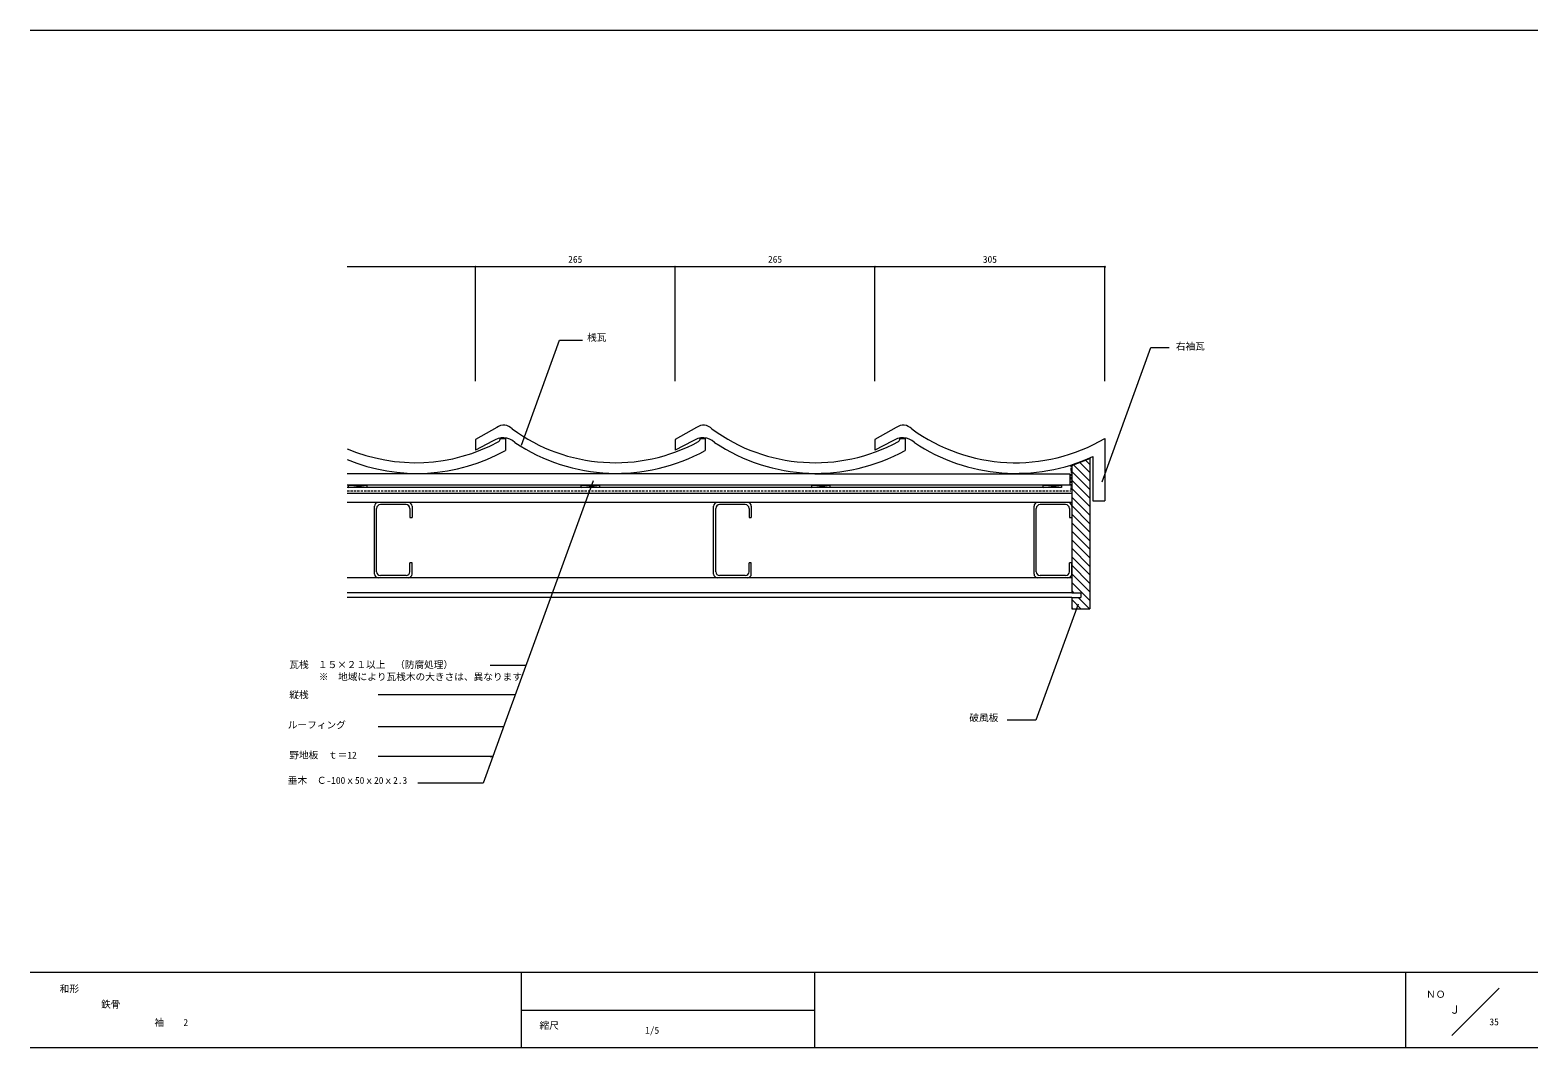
# Model space of a CAD drawing. Units: millimetres, scale not verified, with parts at other scales. Extents: x -203 to 197, y -138 to 132.
import ezdxf
from ezdxf.enums import TextEntityAlignment as Align

# ---------------------------------------------------------------- set-up
doc = ezdxf.new("R2010")
doc.units = ezdxf.units.MM
doc.header["$LTSCALE"] = 0.5
doc.header["$PDMODE"] = 32
doc.header["$PDSIZE"] = 0.25
doc.linetypes.add('DASHED1', pattern=[1.8, 1.2, -0.6])
for name, color, linetype, lineweight in [('0-0', 5, 'Continuous', 18), ('1-0', 3, 'Continuous', 18), ('1-1', 7, 'Continuous', 18), ('1-2', 7, 'Continuous', 18)]:
    doc.layers.add(name, color=color, linetype=linetype, lineweight=lineweight)
doc.styles.add('ＭＳ ゴシック', font='')
doc.styles.get('ＭＳ ゴシック').set_extended_font_data('MS Gothic')

msp = doc.modelspace()

# ---------------------------------------------------------------- linework, layer by layer
at = {"layer": '0-0'}
for p, q in [((-203.2432, 131.6351), (196.7568, 131.6351)), ((196.7568, -118.3649), (-203.2433, -118.3649)), ((-72.973, -118.3649), (-72.973, -138.3649)), ((4.8649, -118.3649), (4.8649, -138.3649)), ((161.7568, -138.3649), (161.7568, -118.3649)), ((186.4865, -122.5541), (173.9189, -135.1216)), ((-72.973, -128.3649), (4.8649, -128.3649)), ((196.7568, -138.3649), (-203.2432, -138.3649))]:
    msp.add_line(p, q, dxfattribs=at)
at = {"layer": '1-0'}
for p, q in [((-79.4444, 26.2151), (-85.1161, 22.9902)), ((-26.4444, 26.2152), (-32.1161, 22.9902)), ((-85.1161, 22.9902), (-85.1161, 20.1902)), ((-80.5436, 22.5589), (-85.1161, 20.1902)), ((-32.1161, 22.9902), (-32.1161, 20.1902)), ((-27.5436, 22.5589), (-32.1161, 20.1902)), ((-25.5055, 23.333), (-24.116, 23.333)), ((-24.116, 23.333), (-24.116, 20.1517)), ((25.4564, 22.5589), (20.8839, 20.1902)), ((27.4945, 23.3329), (28.884, 23.3329)), ((28.884, 23.3329), (28.884, 20.1517)), ((28.884, 23.3329), (28.884, 20.1517)), ((81.884, 23.3329), (81.884, 20.1517)), ((78.684, 18.5271), (78.684, 6.733)), ((78.684, 6.733), (81.884, 6.733))]:
    msp.add_line(p, q, dxfattribs=at)
for points in [[(26.5555, 26.2152), (20.8839, 22.9902), (20.8839, 20.1902)], [(-78.5055, 23.333), (-77.116, 23.333), (-77.116, 20.1517)], [(81.884, 23.3329), (81.884, 20.1517), (81.884, 6.733)]]:
    msp.add_lwpolyline(points, dxfattribs=at)
for centre, radius, start, end in [((-77.6045, 23.7667), 3.0627, 42.69055, 126.92076), ((-47.9833, 63.1551), 46.2741, 233.73813, 298.51938), ((-24.6045, 23.7667), 3.0627, 42.69055, 126.92076), ((5.0167, 63.1551), 46.2741, 233.73813, 298.51938), ((28.3954, 23.7667), 3.0627, 42.69055, 126.92076), ((58.1763, 63.5906), 46.7198, 233.89616, 300.49382), ((-100.9834, 63.1551), 46.2741, 246.89369, 298.51938), ((-100.6764, 62.5944), 48.5435, 247.64067, 299.03502), ((-77.7913, 18.8403), 4.6263, 47.12305, 126.50717), ((-79.5454, 23.3036), 1.0402, 309.08185, 1.61447), ((-47.6764, 62.5944), 48.5435, 236.25316, 299.03502), ((-24.7913, 18.8403), 4.6263, 47.12305, 126.50717), ((-26.5454, 23.3036), 1.0402, 309.08185, 1.61447), ((5.3236, 62.5944), 48.5435, 236.25316, 299.03502), ((28.2087, 18.8403), 4.6263, 47.12305, 126.50717), ((26.4546, 23.3036), 1.0402, 309.08185, 1.61447), ((58.3236, 62.5944), 48.5435, 236.25316, 294.79837)]:
    msp.add_arc(centre, radius, start, end, dxfattribs=at)
at = {"layer": '1-1'}
for p, q in [((73.084, 16.1072), (77.884, 17.9603)), ((76.737, 17.5175), (77.884, 16.4135)), ((4.96, 13.8894), (-119.1431, 13.8894)), ((70.3488, 10.2894), (-119.1431, 10.2894)), ((73.084, 8.7492), (-119.1431, 8.7492)), ((-118.762, 10.2896), (-113.9619, 10.8896)), ((-57.012, 10.2896), (-52.212, 10.8896)), ((4.1118, 10.2896), (8.9119, 10.8896)), ((65.5487, 10.2896), (70.3488, 10.8896))]:
    msp.add_line(p, q, dxfattribs=at)
at = {"layer": '1-1', "color": 3, "linetype": 'DASHED1'}
for p in [(72.9091, 14.7969), (-119.1431, 9.4536)]:
    msp.add_line(p, (72.8921, 9.4536), dxfattribs=at)
msp.add_lwpolyline([(72.9091, 14.7969), (72.9091, 16.1543), (78.1157, 18.1514)], dxfattribs=at)
at = {"layer": '1-1'}
msp.add_lwpolyline([(4.96, 13.8894), (72.601, 13.8894), (72.601, 10.8894), (-119.1431, 10.8894)], dxfattribs=at)
for points in [[(-118.762, 10.2896), (-118.762, 10.8896), (-113.9619, 10.8896), (-113.9619, 10.2896)], [(-57.012, 10.2896), (-57.012, 10.8896), (-52.212, 10.8896), (-52.212, 10.2896)], [(4.1118, 10.2896), (4.1118, 10.8896), (8.9119, 10.8896), (8.9119, 10.2896)], [(65.5487, 10.2896), (65.5487, 10.8896), (70.3488, 10.8896), (70.3488, 10.2896)]]:
    msp.add_lwpolyline(points, close=True, dxfattribs=at)
at = {"layer": '1-2'}
for p, q in [((81.884, 68.8627), (20.884, 68.8627)), ((81.884, 38.5184), (81.884, 68.8627)), ((73.084, 16.1072), (73.084, -17.6508)), ((73.5878, 16.3017), (77.884, 12.0054)), ((75.2203, 16.9319), (77.884, 14.2682)), ((77.884, 17.9603), (77.884, -21.8508)), ((-53.8927, 12.0461), (-77.3667, -52.4481)), ((73.084, 14.5427), (77.884, 9.7427)), ((73.084, 12.28), (77.884, 7.48)), ((73.084, 10.0172), (77.884, 5.2172)), ((73.084, 6.3492), (-119.1431, 6.3492)), ((73.084, 7.7545), (77.884, 2.9545)), ((73.084, 5.4918), (77.884, 0.6918)), ((73.084, 3.229), (77.884, -1.571)), ((73.084, 0.9663), (77.884, -3.8337)), ((73.084, -1.2964), (77.884, -6.0964)), ((73.084, -3.5592), (77.884, -8.3592)), ((73.084, -5.8219), (77.884, -10.6219)), ((73.084, -8.0846), (77.884, -12.8847)), ((73.084, -10.3474), (77.884, -15.1474)), ((73.084, -13.6508), (-119.1431, -13.6508)), ((73.084, -12.6101), (77.884, -17.4101)), ((73.084, -14.8728), (77.884, -19.6729)), ((73.084, -17.6508), (-119.1431, -17.6508)), ((73.084, -18.8508), (-119.1431, -18.8508)), ((73.084, -17.1356), (73.5992, -17.6508)), ((73.084, -17.6508), (75.5329, -17.6508)), ((73.084, -18.8508), (75.5329, -18.8508)), ((73.084, -18.8508), (73.084, -21.8508)), ((73.084, -19.3983), (75.5364, -21.8508)), ((74.7992, -18.8508), (77.7992, -21.8508)), ((75.5329, -17.6508), (75.5329, -18.8508)), ((73.084, -21.6611), (73.2737, -21.8508)), ((73.084, -21.8508), (77.884, -21.8508)), ((-81.1558, -36.8479), (-71.6887, -36.8479)), ((-110.8843, -44.6132), (-74.5151, -44.6132)), ((-110.8843, -53.1361), (-77.6171, -53.1361)), ((-80.5124, -61.0908), (-110.8843, -61.0908)), ((-81.1558, -61.0908), (-80.5124, -61.0908)), ((-83.0787, -68.1418), (-100.3523, -68.1418))]:
    msp.add_line(p, q, dxfattribs=at)
at = {"layer": '1-2', "color": 3}
for p, q in [((-111.916, -12.6508), (-111.916, 5.3492)), ((-111.316, -12.0508), (-111.316, 4.7492)), ((-102.916, 6.3492), (-110.916, 6.3492)), ((-103.516, 5.7492), (-110.316, 5.7492)), ((-102.516, 4.7492), (-102.516, 2.3492)), ((-101.916, 5.3492), (-101.916, 2.3492)), ((-21.916, -12.6508), (-21.916, 5.3492)), ((-21.316, -12.0508), (-21.316, 4.7492)), ((-12.916, 6.3492), (-20.916, 6.3492)), ((-13.516, 5.7492), (-20.316, 5.7492)), ((-12.516, 4.7492), (-12.516, 2.3492)), ((-11.916, 5.3492), (-11.916, 2.3492)), ((63.084, -12.6508), (63.084, 5.3492)), ((63.684, -12.0508), (63.684, 4.7492)), ((72.084, 6.3492), (64.084, 6.3492)), ((71.484, 5.7492), (64.684, 5.7492)), ((72.484, 4.7492), (72.484, 2.3492)), ((73.084, 5.3492), (73.084, 2.3492)), ((-102.516, 2.3492), (-101.916, 2.3492)), ((-12.516, 2.3492), (-11.916, 2.3492)), ((72.484, 2.3492), (73.084, 2.3492)), ((-101.916, -9.6508), (-102.516, -9.6508)), ((-102.516, -12.0508), (-102.516, -9.6508)), ((-101.916, -12.6508), (-101.916, -9.6508)), ((-11.916, -9.6508), (-12.516, -9.6508)), ((-12.516, -12.0508), (-12.516, -9.6508)), ((-11.916, -12.6508), (-11.916, -9.6508)), ((73.084, -9.6508), (72.484, -9.6508)), ((72.484, -12.0508), (72.484, -9.6508)), ((73.084, -12.6508), (73.084, -9.6508)), ((-102.916, -13.6508), (-110.916, -13.6508)), ((-103.516, -13.0508), (-110.316, -13.0508)), ((-12.916, -13.6508), (-20.916, -13.6508)), ((-13.516, -13.0508), (-20.316, -13.0508)), ((72.084, -13.6508), (64.084, -13.6508)), ((71.484, -13.0508), (64.684, -13.0508))]:
    msp.add_line(p, q, dxfattribs=at)
at = {"layer": '1-2'}
for points in [[(-85.1161, 38.5184), (-85.1161, 68.8627), (-119.1431, 68.8627)], [(-32.1159, 38.5184), (-32.1159, 68.8627), (-85.1161, 68.8627)], [(20.884, 38.5184), (20.884, 68.8627), (-32.1159, 68.8627)], [(-72.9268, 21.4874), (-62.7859, 49.3495), (-56.7106, 49.3495)], [(81.1272, 11.7577), (94.1121, 47.4334), (98.9651, 47.4334)], [(74.7628, -20.627), (63.5404, -51.4604), (55.9921, -51.4604)], [(-77.3667, -52.4481), (-80.5124, -61.0908), (-83.0787, -68.1418)]]:
    msp.add_lwpolyline(points, dxfattribs=at)
at = {"layer": '1-2', "color": 3}
for centre, start, end in [((-110.916, 5.3492), 90, 180), ((-110.316, 4.7492), 90, 180), ((-103.516, 4.7492), 0, 90), ((-102.916, 5.3492), 0, 90), ((-20.916, 5.3492), 90, 180), ((-20.316, 4.7492), 90, 180), ((-13.516, 4.7492), 0, 90), ((-12.916, 5.3492), 0, 90), ((64.084, 5.3492), 90, 180), ((64.684, 4.7492), 90, 180), ((71.484, 4.7492), 0, 90), ((72.084, 5.3492), 0, 90), ((-110.916, -12.6508), 180, 270), ((-110.316, -12.0508), 180, 270), ((-103.516, -12.0508), 270, 0), ((-102.916, -12.6508), 270, 0), ((-20.916, -12.6508), 180, 270), ((-20.316, -12.0508), 180, 270), ((-13.516, -12.0508), 270, 0), ((-12.916, -12.6508), 270, 0), ((64.084, -12.6508), 180, 270), ((64.684, -12.0508), 180, 270), ((71.484, -12.0508), 270, 0), ((72.084, -12.6508), 270, 0)]:
    msp.add_arc(centre, 1, start, end, dxfattribs=at)
at = {"layer": '1-2'}
for p in [(-85.1161, 68.8627), (-32.1159, 68.8627), (20.884, 68.8627), (81.884, 68.8627)]:
    msp.add_point(p, dxfattribs=at)

# ---------------------------------------------------------------- texts
at = {"layer": '0-0', "color": 7, "style": 'ＭＳ ゴシック'}
for s, height, p in [('和形', 1.833, (-195.4054, -124.1757)), ('ＮＯ', 1.833, (167.1021, -125.6345)), ('Ｊ', 2.199, (173.238, -129.9766)), ('縮尺', 1.833, (-68.1081, -133.9054))]:
    msp.add_text(s, height=height, dxfattribs=at).set_placement(p, align=Align.BOTTOM_LEFT)
at = {"layer": '1-0', "color": 7, "style": 'ＭＳ ゴシック'}
msp.add_text('1/5', height=1.833, dxfattribs=at).set_placement((-40.0932, -135.1819), align=Align.BOTTOM_LEFT)
at = {"layer": '1-2', "style": 'ＭＳ ゴシック'}
for s, p in [('265', (-60.491, 69.3627)), ('265', (-7.491, 69.3627)), ('305', (49.509, 69.3627)), ('桟瓦', (-55.4803, 48.63)), ('右袖瓦', (100.7103, 46.2899)), ('瓦桟', (-134.4918, -38.1666)), ('１５×２１以上\u3000（防腐処理）', (-126.8838, -38.1666)), ('※\u3000地域により瓦桟木の大きさは、異なります', (-126.6608, -41.3935)), ('縦桟', (-134.4918, -46.1666)), ('ルーフィング', (-134.8902, -54.1666)), ('破風板', (45.9305, -52.2619)), ('野地板\u3000ｔ＝12', (-134.4918, -62.1666)), ('垂木\u3000Ｃ-100ｘ50ｘ20ｘ2.3', (-134.8893, -68.8784)), ('鉄骨', (-184.4438, -128.2884)), ('袖\u3000\u30002', (-170.2781, -133.1048)), ('35', (183.9154, -132.9325))]:
    msp.add_text(s, height=1.833, dxfattribs=at).set_placement(p, align=Align.BOTTOM_LEFT)

doc.saveas('drawing.dxf')
